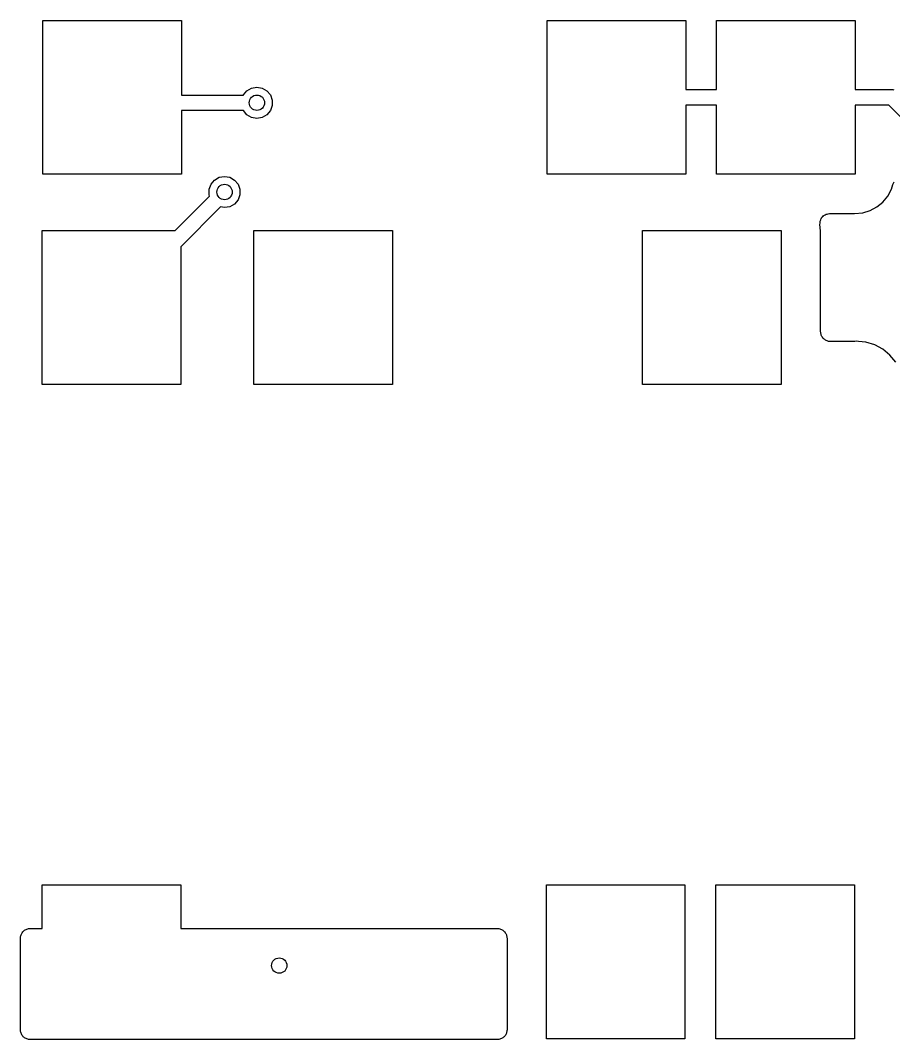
# Model space of a CAD drawing. Extents: x 552.7 to 632.3, y 410.9 to 459.8.
# Drawn here: x 552.69 to 564.03, y 411.02 to 424.26 of the extents above; entities that cross this region are included whole.
import ezdxf

# ---------------------------------------------------------------- set-up
doc = ezdxf.new("R2010")
doc.units = 0
doc.header["$MEASUREMENT"] = 0
doc.layers.add('BLACK', color=7, linetype='CONTINUOUS')

msp = doc.modelspace()

# ---------------------------------------------------------------- linework, layer by layer
at = {"layer": 'BLACK', "linetype": 'CONTINUOUS'}
for p, q in [((552.98, 422.26), (552.98, 424.26)), ((552.98, 424.26), (554.78, 424.26)), ((554.78, 424.26), (554.78, 423.29)), ((559.53, 422.26), (559.53, 424.26)), ((559.53, 424.26), (561.33, 424.26)), ((561.33, 424.26), (561.33, 423.36)), ((561.73, 423.36), (561.73, 424.26)), ((561.73, 424.26), (563.53, 424.26)), ((563.53, 424.26), (563.53, 423.36)), ((555.629, 423.346), (555.691, 423.381)), ((555.691, 423.381), (555.76, 423.393)), ((555.76, 423.393), (555.829, 423.381)), ((555.829, 423.381), (555.891, 423.346)), ((561.33, 423.36), (561.73, 423.36)), ((563.53, 423.36), (564.006, 423.36)), ((564.006, 423.36), (564.019, 423.361)), ((564.019, 423.361), (564.032, 423.358)), ((554.78, 423.29), (555.584, 423.29)), ((555.584, 423.292), (555.629, 423.346)), ((555.584, 423.29), (555.584, 423.292)), ((555.891, 423.346), (555.936, 423.292)), ((555.936, 423.292), (555.96, 423.225)), ((555.96, 423.225), (555.96, 423.155)), ((555.584, 423.09), (554.78, 423.09)), ((554.78, 423.09), (554.78, 422.26)), ((555.584, 423.088), (555.584, 423.09)), ((555.629, 423.034), (555.584, 423.088)), ((555.936, 423.088), (555.891, 423.034)), ((555.96, 423.155), (555.936, 423.088)), ((561.73, 423.16), (561.33, 423.16)), ((561.33, 423.16), (561.33, 422.26)), ((561.73, 422.26), (561.73, 423.16)), ((563.969, 423.16), (563.53, 423.16)), ((563.53, 423.16), (563.53, 422.26)), ((564.686, 422.442), (563.969, 423.16)), ((555.691, 422.999), (555.629, 423.034)), ((555.76, 422.987), (555.691, 422.999)), ((555.829, 422.999), (555.76, 422.987)), ((555.891, 423.034), (555.829, 422.999)), ((554.78, 422.26), (552.98, 422.26)), ((555.164, 422.132), (555.209, 422.186)), ((555.209, 422.186), (555.271, 422.221)), ((555.271, 422.221), (555.34, 422.233)), ((555.34, 422.233), (555.409, 422.221)), ((555.409, 422.221), (555.471, 422.186)), ((555.471, 422.186), (555.516, 422.132)), ((561.33, 422.26), (559.53, 422.26)), ((563.53, 422.26), (561.73, 422.26)), ((564.029, 422.144), (564.038, 422.162)), ((555.14, 422.065), (555.164, 422.132)), ((555.14, 421.995), (555.14, 422.065)), ((555.516, 422.132), (555.54, 422.065)), ((555.54, 422.065), (555.54, 421.995)), ((563.954, 421.976), (564.002, 422.065)), ((564.002, 422.065), (564.02, 422.126)), ((564.02, 422.126), (564.029, 422.144)), ((554.699, 421.53), (555.146, 421.978)), ((555.146, 421.978), (555.14, 421.995)), ((555.516, 421.928), (555.471, 421.874)), ((555.54, 421.995), (555.516, 421.928)), ((563.814, 421.836), (563.891, 421.899)), ((563.891, 421.899), (563.954, 421.976)), ((555.288, 421.836), (554.77, 421.319)), ((555.34, 421.827), (555.288, 421.836)), ((555.409, 421.839), (555.34, 421.827)), ((555.471, 421.874), (555.409, 421.839)), ((563.524, 421.749), (563.63, 421.759)), ((563.63, 421.759), (563.725, 421.788)), ((563.725, 421.788), (563.814, 421.836)), ((563.073, 421.609), (563.074, 421.627)), ((563.074, 421.644), (563.076, 421.649)), ((563.074, 421.627), (563.074, 421.644)), ((563.076, 421.653), (563.083, 421.669)), ((563.076, 421.649), (563.076, 421.653)), ((563.083, 421.669), (563.089, 421.685)), ((563.089, 421.685), (563.092, 421.689)), ((563.092, 421.689), (563.094, 421.694)), ((563.094, 421.694), (563.106, 421.706)), ((563.106, 421.706), (563.117, 421.719)), ((563.117, 421.719), (563.122, 421.722)), ((563.122, 421.722), (563.125, 421.725)), ((563.125, 421.725), (563.141, 421.733)), ((563.141, 421.733), (563.156, 421.741)), ((563.156, 421.741), (563.16, 421.742)), ((563.16, 421.742), (563.165, 421.744)), ((563.165, 421.744), (563.182, 421.746)), ((563.182, 421.746), (563.199, 421.749)), ((563.199, 421.749), (563.524, 421.749)), ((552.97, 419.53), (552.97, 421.53)), ((552.97, 421.53), (554.699, 421.53)), ((555.72, 419.53), (555.72, 421.53)), ((555.72, 421.53), (557.52, 421.53)), ((557.52, 421.53), (557.52, 419.53)), ((560.77, 419.53), (560.77, 421.53)), ((560.77, 421.53), (562.57, 421.53)), ((562.57, 421.53), (562.57, 419.53)), ((563.081, 421.524), (563.073, 421.609)), ((563.081, 420.215), (563.081, 421.524)), ((554.77, 421.319), (554.77, 419.53)), ((563.083, 420.204), (563.081, 420.215)), ((563.083, 420.193), (563.083, 420.204)), ((563.087, 420.183), (563.083, 420.193)), ((563.089, 420.172), (563.087, 420.183)), ((563.094, 420.162), (563.089, 420.172)), ((563.098, 420.151), (563.094, 420.162)), ((563.105, 420.143), (563.098, 420.151)), ((563.111, 420.133), (563.105, 420.143)), ((563.119, 420.126), (563.111, 420.133)), ((563.126, 420.118), (563.119, 420.126)), ((563.136, 420.112), (563.126, 420.118)), ((563.145, 420.105), (563.136, 420.112)), ((563.155, 420.101), (563.145, 420.105)), ((563.165, 420.096), (563.155, 420.101)), ((563.176, 420.094), (563.165, 420.096)), ((563.186, 420.09), (563.176, 420.094)), ((563.197, 420.09), (563.186, 420.09)), ((563.208, 420.088), (563.197, 420.09)), ((563.514, 420.088), (563.208, 420.088)), ((563.52, 420.089), (563.514, 420.088)), ((563.526, 420.089), (563.52, 420.089)), ((563.55, 420.091), (563.526, 420.089)), ((563.574, 420.089), (563.55, 420.091)), ((563.669, 420.079), (563.574, 420.089)), ((563.574, 420.089), (563.574, 420.089)), ((563.784, 420.044), (563.669, 420.079)), ((563.889, 419.988), (563.784, 420.044)), ((563.982, 419.912), (563.889, 419.988)), ((564.058, 419.819), (563.982, 419.912)), ((554.77, 419.53), (552.97, 419.53)), ((557.52, 419.53), (555.72, 419.53)), ((562.57, 419.53), (560.77, 419.53)), ((552.97, 412.462), (552.97, 413.03)), ((552.97, 413.03), (554.77, 413.03)), ((554.77, 413.03), (554.77, 412.462)), ((559.52, 411.03), (559.52, 413.03)), ((559.52, 413.03), (561.32, 413.03)), ((561.32, 413.03), (561.32, 411.03)), ((561.72, 411.03), (561.72, 413.03)), ((561.72, 413.03), (563.52, 413.03)), ((563.52, 413.03), (563.52, 411.03)), ((552.69, 412.357), (552.694, 412.367)), ((552.69, 412.346), (552.69, 412.357)), ((552.694, 412.367), (552.696, 412.378)), ((552.696, 412.378), (552.701, 412.388)), ((552.701, 412.388), (552.705, 412.398)), ((552.705, 412.398), (552.712, 412.407)), ((552.712, 412.407), (552.718, 412.417)), ((552.718, 412.417), (552.726, 412.424)), ((552.726, 412.424), (552.733, 412.432)), ((552.733, 412.432), (552.743, 412.438)), ((552.743, 412.438), (552.751, 412.445)), ((552.751, 412.445), (552.762, 412.449)), ((552.762, 412.449), (552.772, 412.454)), ((552.772, 412.454), (552.783, 412.456)), ((552.783, 412.456), (552.793, 412.46)), ((552.793, 412.46), (552.804, 412.46)), ((552.804, 412.46), (552.815, 412.462)), ((552.815, 412.462), (552.97, 412.462)), ((554.77, 412.462), (558.882, 412.462)), ((558.882, 412.462), (558.893, 412.46)), ((558.893, 412.46), (558.904, 412.46)), ((558.904, 412.46), (558.914, 412.456)), ((558.914, 412.456), (558.925, 412.454)), ((558.925, 412.454), (558.935, 412.449)), ((558.935, 412.449), (558.945, 412.445)), ((558.945, 412.445), (558.954, 412.438)), ((558.954, 412.438), (558.964, 412.432)), ((558.964, 412.432), (558.971, 412.424)), ((558.971, 412.424), (558.979, 412.417)), ((558.979, 412.417), (558.985, 412.407)), ((558.985, 412.407), (558.992, 412.398)), ((558.992, 412.398), (558.996, 412.388)), ((558.996, 412.388), (559.001, 412.378)), ((559.001, 412.378), (559.003, 412.367)), ((559.003, 412.367), (559.007, 412.357)), ((559.007, 412.357), (559.007, 412.346)), ((552.688, 412.335), (552.69, 412.346)), ((552.688, 411.145), (552.688, 412.335)), ((559.007, 412.346), (559.009, 412.335)), ((559.009, 412.335), (559.009, 411.145)), ((552.69, 411.134), (552.688, 411.145)), ((552.69, 411.123), (552.69, 411.134)), ((552.694, 411.113), (552.69, 411.123)), ((552.696, 411.102), (552.694, 411.113)), ((552.701, 411.092), (552.696, 411.102)), ((552.705, 411.082), (552.701, 411.092)), ((552.712, 411.073), (552.705, 411.082)), ((552.718, 411.063), (552.712, 411.073)), ((552.726, 411.056), (552.718, 411.063)), ((552.733, 411.048), (552.726, 411.056)), ((552.743, 411.042), (552.733, 411.048)), ((552.751, 411.035), (552.743, 411.042)), ((552.762, 411.031), (552.751, 411.035)), ((558.945, 411.035), (558.935, 411.031)), ((558.954, 411.042), (558.945, 411.035)), ((558.964, 411.048), (558.954, 411.042)), ((558.971, 411.056), (558.964, 411.048)), ((558.979, 411.063), (558.971, 411.056)), ((558.985, 411.073), (558.979, 411.063)), ((558.992, 411.082), (558.985, 411.073)), ((558.996, 411.092), (558.992, 411.082)), ((559.001, 411.102), (558.996, 411.092)), ((559.003, 411.113), (559.001, 411.102)), ((559.007, 411.123), (559.003, 411.113)), ((559.009, 411.145), (559.007, 411.134)), ((559.007, 411.134), (559.007, 411.123)), ((552.772, 411.026), (552.762, 411.031)), ((552.783, 411.024), (552.772, 411.026)), ((552.793, 411.02), (552.783, 411.024)), ((552.804, 411.02), (552.793, 411.02)), ((552.815, 411.018), (552.804, 411.02)), ((558.882, 411.018), (552.815, 411.018)), ((558.893, 411.02), (558.882, 411.018)), ((558.904, 411.02), (558.893, 411.02)), ((558.914, 411.024), (558.904, 411.02)), ((558.925, 411.026), (558.914, 411.024)), ((558.935, 411.031), (558.925, 411.026)), ((561.32, 411.03), (559.52, 411.03)), ((563.52, 411.03), (561.72, 411.03))]:
    msp.add_line(p, q, dxfattribs=at)
at = {"layer": 'BLACK'}
for centre in [(555.76, 423.19), (555.34, 422.03), (556.05, 411.98)]:
    msp.add_circle(centre, 0.1, dxfattribs=at)

doc.saveas('drawing.dxf')
